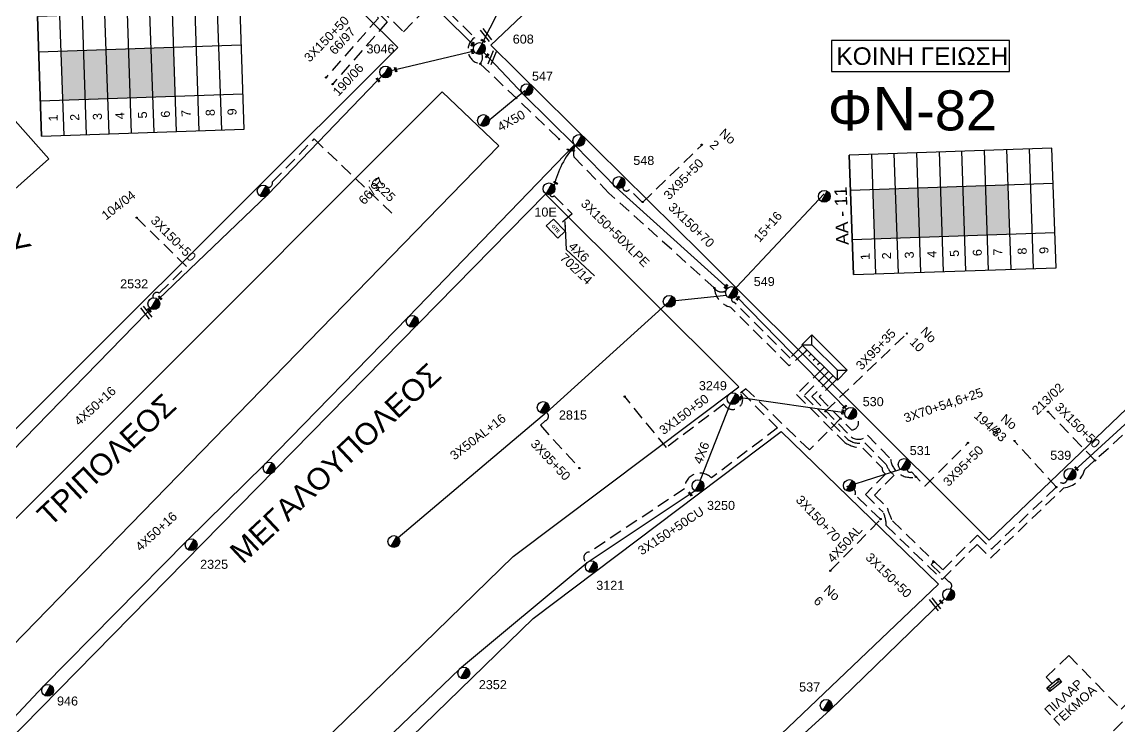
# Model space of a CAD drawing. Header units: millimetres. Extents: x 771 to 3391, y 686 to 1835.
# Drawn here: x 1980.2 to 2199.3, y 1286.6 to 1427.2 of the extents above; entities that cross this region are included whole.
import ezdxf
from ezdxf.enums import TextEntityAlignment as Align

# ---------------------------------------------------------------- set-up
doc = ezdxf.new("R2010")
doc.units = ezdxf.units.MM
doc.linetypes.add('DASHED', pattern=[19.05, 12.7, -6.35])
for name, color, linetype in [('Pillar', 7, 'Continuous'), ('Pillar OTE', 7, 'Continuous'), ('Άγνωστα', 7, 'Continuous'), ('Ασφαλειοκιβώτια Χ.Τ 9 αναχωρήσεων', 7, 'Continuous'), ('Γυμνά εναέρια ΧΤ και ΦΟΠ (3Φ)   4x50+16AL', 7, 'Continuous'), ('Επιγραφές - Σχήματα', 7, 'Continuous'), ('Καλωδια ΧΤ  3X95+50', 7, 'Continuous'), ('Καλώδια ΧΤ   3x150+50CU', 7, 'DASHED'), ('Καλώδια ΧΤ   3x150+70AL', 7, 'DASHED'), ('Καλώδια ΧΤ   3x150AL+50CU', 7, 'DASHED'), ('Μηχανική τομή', 7, 'Continuous'), ('Στύλος ΦΜ', 7, 'Continuous'), ('Στύλος ΦΜ @ 1', 7, 'Continuous'), ('Συνδέσεις', 7, 'Continuous'), ('Συνεστραμμένα ΧΤ   3x70+54.6+25 AL', 7, 'SYN_LINE'), ('Τομή', 7, 'Continuous'), ('Υποσταθμός πόλεως', 7, 'Continuous'), ('Υπόβαθρο ΔΕΗ', 7, 'Continuous'), ('Υπόγεια καλώδια Παροχών ΧΤ   .0225', 7, 'DASHED'), ('Υπόγεια καλώδια Παροχών ΧΤ   4x50AL', 7, 'DASHED'), ('Υπόγεια καλώδια Παροχών ΧΤ   4x6', 7, 'DASHED')]:
    doc.layers.add(name, color=color, linetype=linetype)
doc.styles.add('arial', font='ARIAL.TTF')
doc.styles.get("Standard").update_dxf_attribs({"font": 'ARIAL.TTF'})
doc.linetypes.add('SYN_LINE', pattern='A,0.5,-0.0001,["/\\/\\/\\/",Standard,S=0.1,R=0,X=0,Y=-0.05],-0.25', length=0.7501)
doc.dimstyles.new('ISO-25', dxfattribs={"dimtxt": 2.5, "dimasz": 2.5, "dimexe": 1.25, "dimexo": 0.625, "dimtad": 1, "dimtxsty": 'Standard', "dimcen": 2.5, "dimadec": 0, "dimazin": 0, "dimtfac": 1, "dimtmove": 0, "dimatfit": 3, "dimfxl": 1, "dimarcsym": 0})

# ---------------------------------------------------------------- blocks, each defined once
blk = doc.blocks.new('ΑΣΦΑΛΕΙΟΚΙΒΩΤΙΟ ΥΠΟΣΤΑΘΜΟΥ 9 ΑΝΑΧΩΡΗΣΕΩΝ')
at = {"layer": 'Ασφαλειοκιβώτια Χ.Τ 9 αναχωρήσεων', "ltscale": 40}
for p, q in [((-23.8, 40.36), (24.02, 40.36)), ((-9.72, 40.36), (-9.72, -40.64)), ((9.94, 40.36), (9.94, -40.64)), ((-23.8, 31.36), (24.02, 31.36)), ((-23.8, 22.36), (24.02, 22.36)), ((-23.8, 13.36), (24.02, 13.36)), ((-23.8, 4.36), (24.02, 4.36)), ((-23.8, -4.64), (24.02, -4.64)), ((-23.8, -13.64), (24.02, -13.64)), ((-23.8, -22.64), (24.02, -22.64)), ((-23.8, -31.64), (24.02, -31.64))]:
    blk.add_line(p, q, dxfattribs=at)
at = {"layer": 'Ασφαλειοκιβώτια Χ.Τ 9 αναχωρήσεων'}
blk.add_lwpolyline([(-23.8, -40.64), (24.02, -40.64), (24.02, 40.36), (-23.8, 40.36)], close=True, dxfattribs=at)
for s, p in [('1', (-18.12, 33.62)), ('2', (-18.12, 25.05)), ('3', (-18.12, 15.98)), ('4', (-18.12, 6.96)), ('5', (-18.12, -2.05)), ('6', (-18.12, -11.19)), ('7', (-18.12, -19.43)), ('8', (-18.12, -29.12)), ('9', (-18.12, -37.81))]:
    blk.add_text(s, height=3.6, dxfattribs=at).set_placement(p)
at = {"layer": 'Ασφαλειοκιβώτια Χ.Τ 9 αναχωρήσεων', "ltscale": 40}
for tag, height, p in [('ΟΝΟΜΑ', 5, (-0.16, 44.31)), ('ΚΕΙΜΕΝΟ 1', 2, (17.06, 35.59)), ('ΚΕΙΜΕΝΟ 2', 2, (17.06, 26.88)), ('ΚΕΙΜΕΝΟ 3', 2, (17.06, 17.69)), ('ΚΕΙΜΕΝΟ 4', 2, (17.06, 8.71)), ('ΚΕΙΜΕΝΟ 5', 2, (17.06, -0.13)), ('ΚΕΙΜΕΝΟ 6', 2, (17.06, -9.05)), ('ΚΕΙΜΕΝΟ 7', 2, (17.06, -18.13)), ('ΚΕΙΜΕΝΟ 8', 2, (17.06, -26.85)), ('ΚΕΙΜΕΝΟ 9', 2, (17.06, -35.99)), ('ΣΧ', 2, (-0.1, -42.64))]:
    blk.add_attdef(tag, text='', height=height, dxfattribs=at).set_placement(p, align=Align.MIDDLE_CENTER)
blk = doc.blocks.new('ΥΠΑΡΧΩΝ ΤΣΙΜΕΝΤΕΝΙΟΣ ΣΤΥΛΟΣ')
at = {"layer": 'Στύλος ΦΜ'}
blk.add_hatch(color=7, dxfattribs=at).paths.add_polyline_path([(-1.29, -2.28, 0.574793), (2.62, 0, 0.268822), (1.3, 2.27)])
at = {"layer": 'Στύλος ΦΜ', "color": 7}
blk.add_line((-1.29, -2.28), (1.3, 2.27), dxfattribs=at)
blk.add_circle((0, 0), 2.62, dxfattribs=at)
at = {"layer": 'Στύλος ΦΜ', "flags": 4}
for tag, p in [('ΑΡΙΘΜΟΣ', (-4.68, 8.05)), ('ΤΥΠΟΣ', (-4.91, 3.03))]:
    blk.add_attdef(tag, p, '', height=4, dxfattribs=at)
blk = doc.blocks.new('ΜΗΧΑΝΙΚΗ ΤΟΜΗ')
at = {"layer": 'Μηχανική τομή', "ltscale": 40}
for p, q in [((-1.89, 0.78), (1.89, 0.78)), ((1.89, 0), (-1.89, 0))]:
    blk.add_line(p, q, dxfattribs=at)
blk = doc.blocks.new('ΤΟΜΗ')
at = {"layer": 'Τομή', "ltscale": 40}
for p, q in [((-5.68, 0), (5.68, 0)), ((5.68, -2.33), (-5.68, -2.33))]:
    blk.add_line(p, q, dxfattribs=at)
blk = doc.blocks.new('_ΣΥΝΔΕΣΗ')
at = {"layer": 'Συνδέσεις', "linetype": 'SYN_LINE', "ltscale": 40}
blk.add_hatch(color=256, dxfattribs=at).paths.add_polyline_path([(0.5, -0.01, 1), (-0.5, -0.01, 1)])
at = {"layer": 'Συνδέσεις'}
blk.add_circle((0, -0.01), 0.5, dxfattribs=at)
blk = doc.blocks.new('ΥΠΟΣΤΑΘΜΟΣ ΠΟΛΕΩΣ 9 ΑΝΑΧΩΡΗΣΕΩΝ')
at = {"layer": 'Υποσταθμός πόλεως', "ltscale": 40}
for p, q in [((-9.63, -2.82), (-9.63, -4)), ((-7.12, -2.82), (-7.12, -4)), ((-4.84, -2.82), (-4.84, -4)), ((-2.36, -2.82), (-2.36, -4)), ((0.09, -2.82), (0.09, -4)), ((2.55, -2.82), (2.55, -4)), ((5.02, -2.82), (5.02, -4)), ((7.48, -2.82), (7.48, -4)), ((9.61, -2.82), (9.61, -4))]:
    blk.add_line(p, q, dxfattribs=at)
blk.add_lwpolyline([(-10.02, 2.82), (10.02, 2.82), (10.02, -2.82), (-10.02, -2.82)], close=True, dxfattribs=at)
for points in [[(-7.21, 0), (-10.02, 2.82)], [(-10.02, -2.82), (-7.21, 0)], [(-7.21, 0), (7.21, 0)], [(7.21, 0), (10.02, 2.82)], [(10.02, -2.82), (7.21, 0)]]:
    blk.add_lwpolyline(points, dxfattribs=at)
at = {"layer": 'Υποσταθμός πόλεως', "linetype": 'SYN_LINE', "ltscale": 40, "flags": 1}
for tag, p in [('ΜΕΤΑΣΧΗΜΑΤΙΣΜΟΣ', (10.79, 1.71)), ('ΙΣΧΥΣ', (10.77, -1.08)), ('ΑΡΙΘΜΟΣ', (10.89, -3.8))]:
    blk.add_attdef(tag, p, '', height=1.8, dxfattribs=at)
blk = doc.blocks.new('Pillar')
at = {"layer": 'Υποσταθμός πόλεως', "linetype": 'Continuous', "ltscale": 40}
blk.add_lwpolyline([(-8.6, 2.8), (8.6, 2.8), (8.6, -2.8), (-8.6, -2.8)], close=True, dxfattribs=at)
for points in [[(-5.8, 0), (-8.6, 2.8)], [(-8.6, -2.8), (-5.8, 0)], [(-5.8, 0), (5.8, 0)], [(5.8, 0), (8.6, 2.8)], [(8.6, -2.8), (5.8, 0)]]:
    blk.add_lwpolyline(points, dxfattribs=at)
at = {"layer": 'Pillar', "ltscale": 40}
blk.add_attdef('PILLAR', (-5.7, 3.7), '', height=2.52, dxfattribs=at)
blk = doc.blocks.new('PILLAR ΟΤΕ')
at = {"layer": 'Pillar OTE', "ltscale": 40}
blk.add_lwpolyline([(-3.31, 2.02), (3.39, 2.02), (3.39, -1.99), (-3.31, -1.99)], close=True, dxfattribs=at)
at = {"layer": 'Pillar OTE', "insert": (-1.81, 0.71), "char_height": 1.3575, "width": 109.961, "attachment_point": 1}
blk.add_mtext('{\\fArial|b1|i0|c161|p34;OTE}', dxfattribs=at)

msp = doc.modelspace()

# ---------------------------------------------------------------- hatches: boundary and pattern name
at = {"layer": 'Άγνωστα'}
for color, points in [(30, [(2001.53802, 1421.90418), (1997.04068, 1421.74928), (1997.37896, 1411.92784), (2001.87629, 1412.08274)]), (85, [(2006.07412, 1422.01489), (2001.57678, 1421.85999), (2001.91506, 1412.03855), (2006.41239, 1412.19345)]), (6, [(2010.46082, 1422.09181), (2005.96349, 1421.93691), (2006.30176, 1412.11547), (2010.79909, 1412.27037)]), (1, [(1992.5513, 1421.51082), (1988.05397, 1421.35592), (1988.39224, 1411.53448), (1992.88957, 1411.68938)]), (5, [(1996.89399, 1421.59153), (1992.39665, 1421.43663), (1992.73493, 1411.61519), (1997.23226, 1411.77009)]), (2, [(2154.70211, 1393.88215), (2150.20478, 1393.72725), (2150.54305, 1383.90581), (2155.04038, 1384.06071)]), (151, [(2159.19944, 1394.03705), (2154.70211, 1393.88215), (2155.04038, 1384.06071), (2159.53772, 1384.21561)]), (5, [(2163.69678, 1394.19195), (2159.19944, 1394.03705), (2159.53772, 1384.21561), (2164.03505, 1384.37051)]), (30, [(2168.19411, 1394.34684), (2163.69678, 1394.19195), (2164.03505, 1384.37051), (2168.53238, 1384.52541)]), (6, [(2172.69144, 1394.50174), (2168.19411, 1394.34684), (2168.53238, 1384.52541), (2173.02972, 1384.6803)]), (85, [(2177.18878, 1394.65664), (2172.69144, 1394.50174), (2173.02972, 1384.6803), (2177.52705, 1384.8352)])]:
    msp.add_hatch(color=color, dxfattribs=at).paths.add_polyline_path(points)
at = {"layer": 'Καλώδια ΧΤ   3x150+50CU', "linetype": 'DASHED', "ltscale": 0.2}
h = msp.add_hatch(color=256, dxfattribs=at)
h.dxf.hatch_style = 1
h.paths.add_polyline_path([(2162.18228, 1319.61354), (2162.00364, 1319.12033), (2162.5025, 1319.30123)])

# ---------------------------------------------------------------- linework, layer by layer
at = {"layer": 'Pillar OTE', "ltscale": 40}
msp.add_lwpolyline([(2162.5025, 1319.30123), (2162.00364, 1319.12033), (2162.18228, 1319.61354), (2162.5025, 1319.30123)], dxfattribs=at)
at = {"layer": 'Άγνωστα', "color": 2}
for points in [[(2072.93186, 1407.13691), (2080.66122, 1413.55378)], [(2121.89632, 1373.17124), (2140.40826, 1392.86505)]]:
    msp.add_lwpolyline(points, dxfattribs=at)
at = {"layer": 'Άγνωστα', "color": 6, "linetype": 'Continuous', "ltscale": 0.2}
msp.add_lwpolyline([(2120.86699, 1372.59887), (2109.46632, 1371.39658), (2084.94028, 1349.22312), (2054.48424, 1323.42591)], dxfattribs=at)
at = {"layer": 'Άγνωστα', "color": 6, "linetype": 'SYN_LINE', "ltscale": 20}
msp.add_lwpolyline([(2121.60095, 1350.95025), (2115.62155, 1335.67335)], dxfattribs=at)
at = {"layer": 'Άγνωστα', "color": 30, "linetype": 'DASHED', "ltscale": 0.2}
msp.add_lwpolyline([(2186.7583, 1334.30607), (2178.46916, 1343.41871)], dxfattribs=at)
at = {"layer": 'Γυμνά εναέρια ΧΤ και ΦΟΠ (3Φ)   4x50+16AL', "color": 173, "linetype": 'Continuous', "ltscale": 0.2}
msp.add_lwpolyline([(2173.96004, 1514.58253), (2147.9604, 1505.2115), (2114.84629, 1474.33963), (2082.78987, 1443.8668), (2072.10202, 1422.95656)], dxfattribs=at)
at = {"layer": 'Γυμνά εναέρια ΧΤ και ΦΟΠ (3Φ)   4x50+16AL', "color": 1, "linetype": 'Continuous', "ltscale": 0.2}
msp.add_lwpolyline([(2070.51625, 1421.37379), (2052.83204, 1417.2129), (2029.3194, 1392.73599), (2007.42014, 1371.75282)], dxfattribs=at)
at = {"layer": 'Γυμνά εναέρια ΧΤ και ΦΟΠ (3Φ)   4x50+16AL', "color": 151, "linetype": 'Continuous', "ltscale": 0.2}
msp.add_lwpolyline([(2090.57771, 1402.65007), (2057.32228, 1368.24783), (2028.65704, 1338.83027), (2013.12809, 1323.57522), (1984.49849, 1294.514), (1970.34347, 1279.48008)], dxfattribs=at)
at = {"layer": 'Γυμνά εναέρια ΧΤ και ΦΟΠ (3Φ)   4x50+16AL', "color": 30, "linetype": 'Continuous', "ltscale": 0.2}
msp.add_lwpolyline([(2190.38208, 1337.62639), (2213.50616, 1358.75362), (2239.4684, 1383.84828)], dxfattribs=at)
at = {"layer": 'Γυμνά εναέρια ΧΤ και ΦΟΠ (3Φ)   4x50+16AL', "color": 30, "linetype": 'Continuous'}
msp.add_lwpolyline([(1921.89697, 1284.97408), (1948.87525, 1311.32391), (2007.55651, 1371.57859)], dxfattribs=at)
at = {"layer": 'Γυμνά εναέρια ΧΤ και ΦΟΠ (3Φ)   4x50+16AL', "color": 6, "linetype": 'Continuous', "ltscale": 0.2}
msp.add_lwpolyline([(2114.61124, 1333.55213), (2093.05762, 1319.21063), (2067.57681, 1297.95632), (2041.1745, 1272.57162), (2007.51021, 1238.69733), (1987.47636, 1217.57221)], dxfattribs=at)
at = {"layer": 'Επιγραφές - Σχήματα', "color": 190}
msp.add_lwpolyline([(2141.874, 1417.31186), (2177.38626, 1417.31186), (2177.38626, 1423.4866), (2141.874, 1423.4866)], close=True, dxfattribs=at)
at = {"layer": 'Καλωδια ΧΤ  3X95+50', "color": 2, "linetype": 'DASHED', "ltscale": 0.2}
msp.add_lwpolyline([(2104.13377, 1391.17983), (2115.95417, 1402.60881)], dxfattribs=at)
at = {"layer": 'Καλωδια ΧΤ  3X95+50', "color": 85, "linetype": 'DASHED', "ltscale": 0.2}
msp.add_lwpolyline([(2140.72277, 1349.54653), (2156.98314, 1365.0527)], dxfattribs=at)
at = {"layer": 'Καλωδια ΧΤ  3X95+50', "color": 6, "linetype": 'DASHED', "ltscale": 0.2}
msp.add_lwpolyline([(2084.94028, 1349.22312, -0.618283844), (2084.7247, 1347.55141), (2083.73432, 1346.64697), (2083.73432, 1346.64697), (2083.73432, 1346.64697), (2091.5272, 1338.11361)], format="xyb", dxfattribs=at)
at = {"layer": 'Καλωδια ΧΤ  3X95+50', "color": 85, "linetype": 'DASHED', "ltscale": 0.2}
msp.add_lwpolyline([(2156.98117, 1337.81395, 0.576409907), (2157.83397, 1337.33348), (2157.83397, 1337.33348), (2160.52131, 1334.50634), (2169.18096, 1343.21017)], format="xyb", dxfattribs=at)
at = {"layer": 'Καλώδια ΧΤ   3x150+50CU', "color": 1, "linetype": 'DASHED', "ltscale": 0.2}
for points in [[(2022.03265, 1459.88524), (2023.66464, 1461.28475), (2023.66464, 1461.28475), (2026.25579, 1458.26317, -0.130148336), (2026.93972, 1454.4557), (2045.08428, 1436.47276, -0.400741461), (2048.98964, 1432.60218), (2056.38558, 1425.27212), (2062.83425, 1431.78504), (2070.62548, 1424.07067, 0.709595429), (2071.73502, 1418.86313), (2087.48738, 1403.8093)], [(2185.91602, 1295.07202), (2184.71615, 1296.31147), (2189.24191, 1300.6927), (2199.67149, 1289.91905), (2208.43122, 1298.39902, -0.373895549), (2214.14582, 1296.5079)], [(2149.17941, 1234.0404, 0.474770852), (2148.86268, 1237.9341), (2200.69463, 1288.11073, -0.366501801), (2205.00464, 1287.14306), (2212.68489, 1294.43927, -0.535883521), (2213.91808, 1295.49399)]]:
    msp.add_lwpolyline(points, format="xyb", dxfattribs=at)
at = {"layer": 'Καλώδια ΧΤ   3x150+50CU', "color": 5, "linetype": 'DASHED', "ltscale": 0.2}
for points in [[(2022.84771, 1459.07963), (2023.93425, 1460.01139), (2025.58458, 1458.08692, -0.168275609), (2026.14485, 1454.00337), (2044.77035, 1435.54377, 0.991535262), (2048.72077, 1431.62854), (2053.17596, 1427.21303), (2042.33174, 1414.90231)], [(2023.30694, 1459.47344), (2025.38244, 1457.23698, -0.173341445), (2025.21992, 1453.93268), (2043.99152, 1435.32828, 0.831836224), (2048.51947, 1430.84067), (2051.38753, 1427.99815), (2041.00488, 1416.21141)], [(2139.96766, 1357.86781), (2134.90301, 1352.80397), (2144.5128, 1343.19265, 0.119518922), (2148.11341, 1342.08792), (2151.97429, 1338.12924, 0.304162429), (2152.65822, 1336.9147), (2148.63272, 1332.81043), (2152.15352, 1329.32528, -0.114768823), (2152.79225, 1326.6298), (2163.92722, 1315.82712), (2170.94089, 1322.85032), (2173.6068, 1320.13499), (2188.23389, 1334.1261, 0.298661416), (2192.45289, 1337.82516), (2214.19533, 1357.69007), (2228.34258, 1371.36456, 0.295068728), (2231.39957, 1371.06849)]]:
    msp.add_lwpolyline(points, format="xyb", dxfattribs=at)
at = {"layer": 'Καλώδια ΧΤ   3x150+50CU', "color": 151, "linetype": 'DASHED', "ltscale": 0.2}
msp.add_lwpolyline([(2136.54917, 1361.28685), (2133.43476, 1358.54257), (2121.69019, 1370.26058, -0.326515292), (2118.45812, 1374.10393), (2097.42967, 1393.02712), (2090.41996, 1400.25348), (2090.41996, 1400.25348, -0.179136754), (2090.6783, 1402.55057)], format="xyb", dxfattribs=at)
at = {"layer": 'Καλώδια ΧΤ   3x150+50CU', "color": 2, "linetype": 'DASHED', "ltscale": 0.2}
msp.add_lwpolyline([(2135.66321, 1362.17295), (2133.57781, 1360.08789), (2122.39092, 1371.27658, -0.656007354), (2122.00395, 1371.9984)], format="xyb", dxfattribs=at)
at = {"layer": 'Καλώδια ΧΤ   3x150+50CU', "color": 30, "linetype": 'DASHED', "ltscale": 0.2}
for points in [[(2141.04966, 1357.20521), (2136.40816, 1352.56446), (2145.13588, 1343.83534, 0.216162732), (2148.54874, 1343.16556), (2152.77308, 1338.8342, 0.156406785), (2154.37319, 1336.72087), (2150.41838, 1332.7256), (2152.98656, 1330.18344, 0.060795711), (2154.03195, 1327.59587), (2164.06599, 1317.79321), (2170.98918, 1324.72998), (2170.98918, 1324.72998), (2173.80603, 1321.91694), (2187.70654, 1335.21307, 0.531642369), (2188.91781, 1335.8228)], [(2162.00364, 1319.12033), (2161.73534, 1318.85786), (2165.26494, 1315.40965, -0.59142074), (2165.58355, 1313.96719)]]:
    msp.add_lwpolyline(points, format="xyb", dxfattribs=at)
at = {"layer": 'Καλώδια ΧΤ   3x150+50CU', "color": 85, "linetype": 'DASHED', "ltscale": 0.2}
msp.add_lwpolyline([(2141.71049, 1356.1247), (2137.96083, 1352.37563), (2145.81012, 1344.33546, 0.386998593), (2149.02027, 1344.66846), (2153.66654, 1339.90449, 0.460997093), (2158.76056, 1336.35869)], format="xyb", dxfattribs=at)
at = {"layer": 'Καλώδια ΧΤ   3x150+50CU', "color": 6, "linetype": 'DASHED', "ltscale": 0.2}
for points in [[(2143.65176, 1347.98159), (2137.45872, 1341.71798), (2124.78631, 1353.95819), (2123.69877, 1353.0405, -1.092369741), (2120.39395, 1350.86866), (2108.9056, 1342.2152), (2100.56644, 1352.38269)], [(2142.46395, 1355.37112), (2139.41437, 1352.32203), (2145.85694, 1345.72278, 0.718959618), (2146.67609, 1348.35124)], [(2123.9421, 1353.24583), (2131.11139, 1346.11723), (2117.87317, 1336.14713, 0.675314951), (2112.50597, 1333.94459), (2093.56312, 1321.34026, 0.816343622), (2093.05762, 1319.21063)]]:
    msp.add_lwpolyline(points, format="xyb", dxfattribs=at)
at = {"layer": 'Καλώδια ΧΤ   3x150+50CU', "color": 5, "linetype": 'DASHED', "ltscale": 0.2}
msp.add_lwpolyline([(2194.47928, 1339.63184), (2185.11064, 1349.33015)], dxfattribs=at)
at = {"layer": 'Καλώδια ΧΤ   3x150+50CU', "color": 1, "linetype": 'DASHED', "ltscale": 0.2}
msp.add_arc((2070.08138, 1420.14901), 2.09476, 322.1311188, 19.2149658, dxfattribs=at)
at = {"layer": 'Καλώδια ΧΤ   3x150+50CU', "color": 151, "linetype": 'DASHED', "ltscale": 0.2}
msp.add_arc((2119.89804, 1374.96343), 1.67694, 210.8336214, 301.5723292, dxfattribs=at)
at = {"layer": 'Καλώδια ΧΤ   3x150+70AL', "color": 2, "linetype": 'DASHED', "ltscale": 0.2}
msp.add_lwpolyline([(2104.13377, 1391.17983), (2101.51606, 1393.76892, -0.779179688), (2100.1775, 1394.23524)], format="xyb", dxfattribs=at)
at = {"layer": 'Καλώδια ΧΤ   3x150+70AL', "color": 85, "ltscale": 0.2}
msp.add_lwpolyline([(2151.63341, 1327.8842), (2146.58178, 1332.72784), (2146.58178, 1332.72784, 0.306335919), (2146.3309, 1333.85011)], format="xyb", dxfattribs=at)
at = {"layer": 'Καλώδια ΧΤ   3x150AL+50CU', "color": 1, "linetype": 'DASHED', "ltscale": 0.2}
msp.add_lwpolyline([(2006.39516, 1372.10275, -0.727228659), (2007.6469, 1373.03736), (2007.6469, 1373.03736), (2013.04933, 1378.35243), (2003.14476, 1388.11734)], format="xyb", dxfattribs=at)
at = {"layer": 'Συνεστραμμένα ΧΤ   3x70+54.6+25 AL', "color": 1, "linetype": 'SYN_LINE', "ltscale": 20}
msp.add_lwpolyline([(2026.28901, 1468.32103), (2037.2626, 1456.15077), (2050.67194, 1442.14148), (2070.53397, 1422.47536)], dxfattribs=at)
at = {"layer": 'Συνεστραμμένα ΧΤ   3x70+54.6+25 AL', "color": 2, "linetype": 'SYN_LINE', "ltscale": 20}
for points in [[(2072.43615, 1421.11414), (2080.4433, 1412.67365), (2090.6783, 1402.55057), (2098.85246, 1394.12378), (2121.24444, 1373.97357)], [(2164.41613, 1312.01929), (2141.51484, 1289.76936), (2098.4944, 1250.62055)]]:
    msp.add_lwpolyline(points, dxfattribs=at)
at = {"layer": 'Συνεστραμμένα ΧΤ   3x70+54.6+25 AL', "color": 6, "linetype": 'SYN_LINE', "ltscale": 20}
for points in [[(2122.7995, 1372.41533), (2144.88203, 1349.86066)], [(2123.31686, 1352.28965), (2144.54059, 1349.18933)]]:
    msp.add_lwpolyline(points, dxfattribs=at)
at = {"layer": 'Συνεστραμμένα ΧΤ   3x70+54.6+25 AL', "color": 85, "linetype": 'SYN_LINE', "ltscale": 15}
msp.add_lwpolyline([(2144.93515, 1334.44766), (2155.68617, 1337.86091)], dxfattribs=at)
at = {"layer": 'Συνεστραμμένα ΧΤ   3x70+54.6+25 AL', "color": 151, "linetype": 'SYN_LINE', "ltscale": 8}
msp.add_arc((2103.70034, 1390.64716), 17.64269, 137.5696202, 167.4658775, dxfattribs=at)
at = {"layer": 'Υπόβαθρο ΔΕΗ'}
msp.add_lwpolyline([(2073.86029, 1422.60908), (2135.79225, 1481.32938), (2170.3152, 1513.81527), (2189.39804, 1508.55736, 0.152654007), (2195.97664, 1461.25577, 0.16543394), (2230.2899, 1432.30107), (2278.03044, 1415.19075), (2278.79774, 1404.98993), (2240.3731, 1387.80974), (2173.32775, 1323.67945), (2115.92702, 1381.0024)], format="xyb", close=True, dxfattribs=at)
msp.add_lwpolyline([(1977.0365, 1392.21385), (1958.9722, 1412.44279), (1879.0169, 1347.43466), (1928.64717, 1295.7143), (2055.29282, 1422.10812), (2015.32218, 1461.72274), (1967.94258, 1419.73621), (1985.57852, 1399.84181)], close=True, dxfattribs=at)
for points in [[(1937.4226, 1286.39644), (1949.76243, 1273.29386), (2075.43964, 1402.46905), (2064.1383, 1413.24501), (1937.4226, 1286.39644)], [(1958.71723, 1264.43825), (1988.73585, 1233.13273), (2078.31053, 1320.41694), (2123.34963, 1354.34211), (2084.76515, 1392.78971), (1958.71723, 1264.43825)], [(2088.89115, 1381.78968), (2094.5539, 1376.47884)], [(1997.13569, 1225.15057), (2082.26354, 1308.07847), (2131.83675, 1345.41351), (2163.25604, 1314.93186), (2123.25313, 1276.74015), (2031.47718, 1189.19104), (1997.13569, 1225.15057)]]:
    msp.add_lwpolyline(points, dxfattribs=at)
at = {"layer": 'Υπόγεια καλώδια Παροχών ΧΤ   .0225', "color": 1, "ltscale": 0.2}
msp.add_lwpolyline([(2029.3779, 1394.10787, 0.390640113), (2030.28231, 1395.25531), (2030.28231, 1395.25531), (2030.28231, 1395.25531), (2038.55138, 1403.84825), (2054.07115, 1389.01767)], format="xyb", dxfattribs=at)
at = {"layer": 'Υπόγεια καλώδια Παροχών ΧΤ   4x50AL', "color": 85, "ltscale": 0.2}
msp.add_lwpolyline([(2141.62089, 1317.58287), (2151.64943, 1327.81901)], dxfattribs=at)
at = {"layer": 'Υπόγεια καλώδια Παροχών ΧΤ   4x6', "color": 151, "linetype": 'DASHED', "ltscale": 0.2}
msp.add_lwpolyline([(2085.61974, 1392.71745, 0.560820811), (2086.47636, 1392.49628), (2090.07535, 1388.91006), (2087.49243, 1386.64842)], format="xyb", dxfattribs=at)

# ---------------------------------------------------------------- block references
at = {"layer": 'Pillar', "xscale": 0.1750000000000114, "yscale": 0.1750000000000114, "zscale": 0.1750000000000114, "rotation": 39.33280863521122}
msp.add_blockref('Pillar', (2186.31964, 1294.77842), dxfattribs=at)
at = {"layer": 'Pillar OTE', "xscale": 0.5, "yscale": 0.5, "zscale": 0.5, "rotation": 313.5425252980653}
msp.add_blockref('PILLAR ΟΤΕ', (2086.75382, 1385.94945), dxfattribs=at)
at = {"layer": 'Ασφαλειοκιβώτια Χ.Τ 9 αναχωρήσεων', "xscale": 0.4999999999999996, "yscale": 0.4999999999999996, "zscale": 0.4999999999999996, "rotation": 91.97262806557677}
msp.add_blockref('ΑΣΦΑΛΕΙΟΚΙΒΩΤΙΟ ΥΠΟΣΤΑΘΜΟΥ 9 ΑΝΑΧΩΡΗΣΕΩΝ', (2003.8845, 1416.98797), dxfattribs=at)
at = {"layer": 'Ασφαλειοκιβώτια Χ.Τ 9 αναχωρήσεων', "xscale": 0.4999999999999995, "yscale": 0.4999999999999995, "zscale": 0.4999999999999995, "rotation": 91.97262806557677}
msp.add_blockref('ΑΣΦΑΛΕΙΟΚΙΒΩΤΙΟ ΥΠΟΣΤΑΘΜΟΥ 9 ΑΝΑΧΩΡΗΣΕΩΝ', (2165.98432, 1389.32723), dxfattribs=at).add_auto_attribs({'ΟΝΟΜΑ': 'ΑΑ - 11'})
at = {"layer": 'Μηχανική τομή'}
for p, xscale, yscale, zscale, rotation in [((2070.27688, 1422.72991), 0.249999999999919, 0.249999999999919, 0.249999999999919, 55.14786145671473), ((2070.03224, 1421.25991), 0.2500000000001928, 0.2500000000001928, 0.2500000000001928, 285.3387186407268), ((2072.27634, 1423.34846), 0.2500000000001928, 0.2500000000001928, 0.2500000000001928, 330.6072683727726), ((2073.20835, 1420.42469), 0.249999999999919, 0.249999999999919, 0.249999999999919, 55.14786145671473), ((2054.74825, 1417.66376), 0.2500000000001928, 0.2500000000001928, 0.2500000000001928, 285.3387186407268), ((2051.2299, 1415.54953), 0.2500000000001928, 0.2500000000001928, 0.2500000000001928, 312.6268794242704), ((2090.08654, 1401.52015), 0.2500000000002005, 0.2500000000002005, 0.2500000000002005, 331.5446991727721), ((2089.45836, 1401.49212), 0.2500000000002005, 0.2500000000002005, 0.2500000000002005, 331.5446991727721), ((2086.74059, 1394.98751), 0.2500000000002005, 0.2500000000002005, 0.2500000000002005, 331.5446991727721), ((2120.86517, 1374.31001), 0.249999999999919, 0.249999999999919, 0.249999999999919, 55.14786145671473), ((2007.72888, 1372.05687), 0.2500000000001928, 0.2500000000001928, 0.2500000000001928, 312.6268794242704), ((2123.24738, 1371.95787), 0.249999999999919, 0.249999999999919, 0.249999999999919, 55.14786145671473), ((2005.57541, 1369.55957), 0.2500000000001928, 0.2500000000001928, 0.2500000000001928, 312.6268794242704), ((2123.7829, 1352.03996), 0.249999999999919, 0.249999999999919, 0.249999999999919, 68.45138536945211), ((2144.17389, 1349.29603), 0.249999999999919, 0.249999999999919, 0.249999999999919, 81.69018640080034), ((2144.52298, 1350.22739), 0.2499999999999681, 0.2499999999999681, 0.2499999999999681, 36.11407878704492), ((2190.69692, 1337.9262), 0.2500000000001928, 0.2500000000001928, 0.2500000000001928, 312.6268794242704), ((2113.61801, 1332.85481), 0.2500000000001928, 0.2500000000001928, 0.2500000000001928, 312.6268794242704), ((2163.68007, 1311.31148), 0.2500000000001928, 0.2500000000001928, 0.2500000000001928, 312.6268794242704)]:
    msp.add_blockref('ΜΗΧΑΝΙΚΗ ΤΟΜΗ', p, dxfattribs=dict(at, xscale=xscale, yscale=yscale, zscale=zscale, rotation=rotation))
at = {"layer": 'Στύλος ΦΜ @ 1', "ltscale": 40}
ref = msp.add_blockref('ΥΠΑΡΧΩΝ ΤΣΙΜΕΝΤΕΝΙΟΣ ΣΤΥΛΟΣ', (2071.56598, 1421.90784), dxfattribs=dict(at, xscale=0.4499999999998181, yscale=0.4499999999998181, zscale=0.4499999999998181))
ref.add_attrib('ΤΥΠΟΣ', '608', (2078.2226, 1422.89047), dxfattribs={"layer": 'Στύλος ΦΜ', "height": 1.8, "flags": 4})
ref = msp.add_blockref('ΥΠΑΡΧΩΝ ΤΣΙΜΕΝΤΕΝΙΟΣ ΣΤΥΛΟΣ', (2052.82978, 1417.21419), dxfattribs=dict(at, xscale=0.4499999999998181, yscale=0.4499999999998181, zscale=0.4499999999998181))
ref.add_attrib('ΤΥΠΟΣ', '3046', (2049.01652, 1420.92783), dxfattribs={"layer": 'Στύλος ΦΜ', "height": 1.8, "flags": 4})
ref = msp.add_blockref('ΥΠΑΡΧΩΝ ΤΣΙΜΕΝΤΕΝΙΟΣ ΣΤΥΛΟΣ', (2081.02433, 1413.69812), dxfattribs=dict(at, xscale=0.4499999999998181, yscale=0.4499999999998181, zscale=0.4499999999998181))
ref.add_attrib('ΤΥΠΟΣ', '547', (2082.05385, 1415.49877), dxfattribs={"layer": 'Στύλος ΦΜ', "height": 1.8, "flags": 4})
at = {"layer": 'Στύλος ΦΜ @ 1', "ltscale": 40, "xscale": 0.4499999999998181, "yscale": 0.4499999999998181, "zscale": 0.4499999999998181}
for p in [(2072.36876, 1407.52227), (2091.41061, 1403.52578), (2028.39256, 1393.4627), (2140.41708, 1392.3826), (2109.46405, 1371.39788), (2058.15088, 1367.41084), (2029.58552, 1338.10566), (2145.44107, 1334.62169), (2054.48197, 1323.4272), (2165.26814, 1312.83244)]:
    msp.add_blockref('ΥΠΑΡΧΩΝ ΤΣΙΜΕΝΤΕΝΙΟΣ ΣΤΥΛΟΣ', p, dxfattribs=at)
at = {"layer": 'Στύλος ΦΜ @ 1', "ltscale": 40}
ref = msp.add_blockref('ΥΠΑΡΧΩΝ ΤΣΙΜΕΝΤΕΝΙΟΣ ΣΤΥΛΟΣ', (2099.4335, 1395.14825), dxfattribs=dict(at, xscale=0.4499999999998181, yscale=0.4499999999998181, zscale=0.4499999999998181))
ref.add_attrib('ΤΥΠΟΣ', '548', (2102.28451, 1398.64941), dxfattribs={"layer": 'Στύλος ΦΜ', "height": 1.8, "flags": 4})
ref = msp.add_blockref('ΥΠΑΡΧΩΝ ΤΣΙΜΕΝΤΕΝΙΟΣ ΣΤΥΛΟΣ', (2085.45977, 1393.88431), dxfattribs=dict(at, xscale=0.4499999999998181, yscale=0.4499999999998181, zscale=0.4499999999998181))
ref.add_attrib('ΑΡΙΘΜΟΣ', '10Ε', (2082.53778, 1388.34821), dxfattribs={"layer": 'Στύλος ΦΜ', "height": 1.8, "flags": 4})
ref = msp.add_blockref('ΥΠΑΡΧΩΝ ΤΣΙΜΕΝΤΕΝΙΟΣ ΣΤΥΛΟΣ', (2006.56974, 1370.93799), dxfattribs=dict(at, xscale=0.4499999999998181, yscale=0.4499999999998181, zscale=0.4499999999998181))
ref.add_attrib('ΤΥΠΟΣ', '2532', (1999.83763, 1374.00867), dxfattribs={"layer": 'Στύλος ΦΜ', "height": 1.8, "flags": 4})
ref = msp.add_blockref('ΥΠΑΡΧΩΝ ΤΣΙΜΕΝΤΕΝΙΟΣ ΣΤΥΛΟΣ', (2121.89632, 1373.17124), dxfattribs=dict(at, xscale=0.4499999999998181, yscale=0.4499999999998181, zscale=0.4499999999998181))
ref.add_attrib('ΤΥΠΟΣ', '549', (2126.33248, 1374.46027), dxfattribs={"layer": 'Στύλος ΦΜ', "height": 1.8, "flags": 4})
ref = msp.add_blockref('ΥΠΑΡΧΩΝ ΤΣΙΜΕΝΤΕΝΙΟΣ ΣΤΥΛΟΣ', (2122.18198, 1351.97472), dxfattribs=dict(at, xscale=0.4499999999998181, yscale=0.4499999999998181, zscale=0.4499999999998181))
ref.add_attrib('ΤΥΠΟΣ', '3249', (2115.38148, 1353.66345), dxfattribs={"layer": 'Στύλος ΦΜ', "height": 1.8, "flags": 4})
ref = msp.add_blockref('ΥΠΑΡΧΩΝ ΤΣΙΜΕΝΤΕΝΙΟΣ ΣΤΥΛΟΣ', (2145.70599, 1349.01909), dxfattribs=dict(at, xscale=0.4499999999998181, yscale=0.4499999999998181, zscale=0.4499999999998181))
ref.add_attrib('ΤΥΠΟΣ', '530', (2148.09292, 1350.47259), dxfattribs={"layer": 'Στύλος ΦΜ', "height": 1.8, "flags": 4})
ref = msp.add_blockref('ΥΠΑΡΧΩΝ ΤΣΙΜΕΝΤΕΝΙΟΣ ΣΤΥΛΟΣ', (2084.29799, 1350.21034), dxfattribs=dict(at, xscale=0.4499999999998181, yscale=0.4499999999998181, zscale=0.4499999999998181))
ref.add_attrib('ΤΥΠΟΣ', '2815', (2087.4359, 1347.80729), dxfattribs={"layer": 'Στύλος ΦΜ', "height": 1.8, "flags": 4})
ref = msp.add_blockref('ΥΠΑΡΧΩΝ ΤΣΙΜΕΝΤΕΝΙΟΣ ΣΤΥΛΟΣ', (2156.36931, 1338.82031), dxfattribs=dict(at, xscale=0.4499999999998181, yscale=0.4499999999998181, zscale=0.4499999999998181))
ref.add_attrib('ΤΥΠΟΣ', '531', (2157.47846, 1340.70544), dxfattribs={"layer": 'Στύλος ΦΜ', "height": 1.8, "flags": 4})
ref = msp.add_blockref('ΥΠΑΡΧΩΝ ΤΣΙΜΕΝΤΕΝΙΟΣ ΣΤΥΛΟΣ', (2189.49884, 1336.84727), dxfattribs=dict(at, xscale=0.4499999999998181, yscale=0.4499999999998181, zscale=0.4499999999998181))
ref.add_attrib('ΤΥΠΟΣ', '539', (2185.52797, 1339.75347), dxfattribs={"layer": 'Στύλος ΦΜ', "height": 1.8, "flags": 4})
ref = msp.add_blockref('ΥΠΑΡΧΩΝ ΤΣΙΜΕΝΤΕΝΙΟΣ ΣΤΥΛΟΣ', (2115.19228, 1334.5766), dxfattribs=dict(at, xscale=0.4499999999998181, yscale=0.4499999999998181, zscale=0.4499999999998181))
ref.add_attrib('ΤΥΠΟΣ', '3250', (2117.00459, 1329.74939), dxfattribs={"layer": 'Στύλος ΦΜ', "height": 1.8, "flags": 4})
ref = msp.add_blockref('ΥΠΑΡΧΩΝ ΤΣΙΜΕΝΤΕΝΙΟΣ ΣΤΥΛΟΣ', (2014.0055, 1322.78954), dxfattribs=dict(at, xscale=0.4499999999998181, yscale=0.4499999999998181, zscale=0.4499999999998181))
ref.add_attrib('ΤΥΠΟΣ', '2325', (2015.80048, 1317.98124), dxfattribs={"layer": 'Στύλος ΦΜ', "height": 1.8, "flags": 4})
ref = msp.add_blockref('ΥΠΑΡΧΩΝ ΤΣΙΜΕΝΤΕΝΙΟΣ ΣΤΥΛΟΣ', (2093.91645, 1318.40469), dxfattribs=dict(at, xscale=0.4499999999998181, yscale=0.4499999999998181, zscale=0.4499999999998181))
ref.add_attrib('ΤΥΠΟΣ', '3121', (2094.88847, 1313.7853), dxfattribs={"layer": 'Στύλος ΦΜ', "height": 1.8, "flags": 4})
ref = msp.add_blockref('ΥΠΑΡΧΩΝ ΤΣΙΜΕΝΤΕΝΙΟΣ ΣΤΥΛΟΣ', (2068.44435, 1297.15975), dxfattribs=dict(at, xscale=0.4499999999998181, yscale=0.4499999999998181, zscale=0.4499999999998181))
ref.add_attrib('ΤΥΠΟΣ', '2352', (2071.44638, 1293.946), dxfattribs={"layer": 'Στύλος ΦΜ', "height": 1.8, "flags": 4})
ref = msp.add_blockref('ΥΠΑΡΧΩΝ ΤΣΙΜΕΝΤΕΝΙΟΣ ΣΤΥΛΟΣ', (1985.3509, 1293.70127), dxfattribs=dict(at, xscale=0.4499999999998181, yscale=0.4499999999998181, zscale=0.4499999999998181))
ref.add_attrib('ΤΥΠΟΣ', '946', (1987.23296, 1290.67572), dxfattribs={"layer": 'Στύλος ΦΜ', "height": 1.8, "flags": 4})
ref = msp.add_blockref('ΥΠΑΡΧΩΝ ΤΣΙΜΕΝΤΕΝΙΟΣ ΣΤΥΛΟΣ', (2140.80762, 1290.71116), dxfattribs=dict(at, xscale=0.4499999999998181, yscale=0.4499999999998181, zscale=0.4499999999998181))
ref.add_attrib('ΤΥΠΟΣ', '537', (2135.4015, 1293.47673), dxfattribs={"layer": 'Στύλος ΦΜ', "height": 1.8, "flags": 4})
at = {"layer": 'Συνδέσεις', "xscale": 0.25, "yscale": 0.25, "zscale": 0.25}
for p in [(2071.7305, 1418.87004), (2040.92665, 1416.11745), (2042.25351, 1414.80836), (2087.49342, 1403.80353), (2115.95894, 1402.68598), (2104.13854, 1391.25701), (2003.13968, 1388.12231), (2118.47164, 1374.08166), (2156.91122, 1364.98412), (2100.56644, 1352.38269), (2123.96442, 1353.26466), (2140.6734, 1349.43493), (2185.08051, 1349.36785), (2143.65176, 1347.98159), (2169.12299, 1343.1519), (2178.39625, 1343.52256), (2194.48699, 1339.64013), (2091.5272, 1338.11361), (2158.70392, 1336.3369), (2186.7583, 1334.30607), (2151.66174, 1327.91585), (2141.62089, 1317.58287)]:
    msp.add_blockref('_ΣΥΝΔΕΣΗ', p, dxfattribs=at)
at = {"layer": 'Τομή'}
for p, xscale, yscale, zscale, rotation in [((2073.13212, 1424.78823), 0.2499999999999669, 0.2499999999999669, 0.2499999999999669, 308.1680509152084), ((2074.4034, 1419.95614), 0.2499999999998873, 0.2499999999998873, 0.2499999999998873, 248.1909067709115), ((2005.28264, 1369.34897), 0.2499999999999669, 0.2499999999999669, 0.2499999999999669, 308.1680509152084), ((2162.7739, 1311.08082), 0.2499999999999669, 0.2499999999999669, 0.2499999999999669, 308.1680509152084)]:
    msp.add_blockref('ΤΟΜΗ', p, dxfattribs=dict(at, xscale=xscale, yscale=yscale, zscale=zscale, rotation=rotation))
at = {"layer": 'Υποσταθμός πόλεως', "xscale": 0.5, "yscale": 0.5, "zscale": 0.5, "rotation": 314.9954119790864}
msp.add_blockref('ΥΠΟΣΤΑΘΜΟΣ ΠΟΛΕΩΣ 9 ΑΝΑΧΩΡΗΣΕΩΝ', (2140.48143, 1360.18403), dxfattribs=at)

# ---------------------------------------------------------------- texts
at = {"ltscale": 40, "char_height": 4, "width": 67.4273804, "attachment_point": 1, "style": 'arial'}
for s, insert, rotation in [('{\\H1.083x;ΠAΛAMINOY}', (1957.4897, 1408.88509), 313.1680862), ('{\\H1.083x;MEΓAΛOYΠOΛEOΣ}', (2021.32424, 1321.93473), 43.1680862), ('{\\H1.083x;TPIΠOΛEOΣ}', (1982.84965, 1329.36373), 43.1680862)]:
    msp.add_mtext(s, dxfattribs=dict(at, insert=insert, rotation=rotation))
at = {"layer": 'Άγνωστα', "color": 7, "char_height": 1.8, "attachment_point": 1}
for s, gutter_width, insert, rotation in [('3X150+50', 12.5, (2036.37089, 1420.31516), 45.8461454), ('66/97', 12.5, (2041.39193, 1421.72487), 47.5067112), ('190/06', 12.5, (2042.09465, 1413.45592), 47.5067112), ('4X50', 12.5, (2074.90752, 1406.85101), 29.3096708), ('3X95+50', 12.5, (2108.14931, 1392.79539), 46.0804911), ('66/97', 12.5, (2047.25845, 1391.77809), 47.5067112), ('104/04', 12.5, (1995.90478, 1388.97851), 37.7290163), ('3X150+50XLPE', 12.5, (2092.94038, 1392.02955), 315.2575646), ('3X150+70', 12.5, (2110.37452, 1391.32316), 315.893562), ('15+16', 12.5, (2126.14648, 1384.24945), 48.9620866), ('3X150+50', 12.5, (2007.07128, 1388.66808), 314.6575577), ('4Χ6', 1.60505, (2090.46063, 1383.47447), 316.059212), ('702/14', 1.60505, (2088.74157, 1381.20988), 316.059212), ('3X95+35', 12.5, (2146.5426, 1358.80404), 46.1826679), ('4X50+16', 12.5, (1990.44813, 1347.79001), 42.2541313), ('3X70+54,6+25', 12.5, (2156.09823, 1348.87233), 18.8177806), ('213/02', 1.60505, (2181.6801, 1349.88247), 44.5300317), ('3X150+50', 12.5, (2107.2497, 1346.10994), 36.6597334), ('3X150+50', 12.5, (2187.57747, 1351.40481), 314.6575577), ('3X50AL+16', 12.5, (2065.47744, 1341.032), 37.6711153), ('194/83', 1.60505, (2171.34608, 1349.70422), 317.6895601), ('3X95+50', 12.5, (2082.95399, 1344.0347), 313.4183509), ('3X95+50', 12.5, (2163.94959, 1335.56401), 45.3579902), ('3X150+70', 12.5, (2135.9047, 1332.86631), 313.2850696), ('3X150+50CU', 12.5, (2102.96929, 1322.13076), 33.4714692), ('4X50+16', 12.5, (2002.66771, 1322.71988), 42.2541313), ('3X150+50', 12.5, (2149.77572, 1321.36254), 315.7390238), ('ΠΙΛΛΑΡ', 1.64197, (2184.16787, 1289.88518), 42.1760102), ('ΓΕΚΜΟΑ', 1.64197, (2185.98693, 1287.83614), 42.1760102)]:
    msp.add_mtext_dynamic_manual_height_columns(s, width=1.8, gutter_width=gutter_width, heights=[0.04535], dxfattribs=dict(at, insert=insert, rotation=rotation))
at = {"layer": 'Άγνωστα', "color": 7}
note = msp.add_mtext_dynamic_manual_height_columns('No ', width=1.8, gutter_width=1.60231, heights=[0.04535, 0], dxfattribs=dict(at, insert=(2117.9118, 1408.3106), char_height=1.8, attachment_point=1, rotation=319.4668748))
for column, words in zip(note.columns.linked_columns, ['2']):
    column.text = words
note = msp.add_mtext_dynamic_manual_height_columns('\\pt1.8;No ', width=1.8, gutter_width=1.80964, heights=[0.04535, 0], dxfattribs=dict(at, insert=(2158.20808, 1369.06317), char_height=1.8, attachment_point=1, rotation=314.6575577))
for column, words in zip(note.columns.linked_columns, ['\\pt1.8;10']):
    column.text = words
note = msp.add_mtext_dynamic_manual_height_columns('No ', width=1.8, gutter_width=1.60505, heights=[0.04535, 0], dxfattribs=dict(at, insert=(2173.94803, 1351.20508), char_height=1.8, attachment_point=1, rotation=321.0344866))
for column, words in zip(note.columns.linked_columns, ['4']):
    column.text = words
note = msp.add_mtext_dynamic_manual_height_columns('Nο ', width=1.8, gutter_width=1.53563, heights=[0.04535, 0], dxfattribs=dict(at, insert=(2138.84016, 1317.14643), char_height=1.8, attachment_point=1, rotation=318.3202701))
for column, words in zip(note.columns.linked_columns, ['6']):
    column.text = words
at = {"layer": 'Επιγραφές - Σχήματα', "color": 190, "insert": (2142.82804, 1422.1395), "char_height": 3.5, "width": 35.1310908, "attachment_point": 1}
msp.add_mtext('KOINH ΓΕΙΩΣΗ', dxfattribs=at)
at = {"layer": 'Υπόβαθρο ΔΕΗ', "insert": (2141.1056, 1414.2189), "char_height": 8, "attachment_point": 1}
msp.add_mtext_dynamic_manual_height_columns('Φ{\\H1.0833x;N}-82', width=84.657329, gutter_width=12.5, heights=[0], dxfattribs=at)
at = {"layer": 'Υπόγεια καλώδια Παροχών ΧΤ   .0225', "color": 7, "insert": (2050.56389, 1396.88009), "char_height": 1.8, "attachment_point": 1, "rotation": 314.6575577}
msp.add_mtext_dynamic_manual_height_columns('.0225', width=1.8, gutter_width=12.5, heights=[0.04535], dxfattribs=at)
at = {"layer": 'Υπόγεια καλώδια Παροχών ΧΤ   4x50AL', "color": 7, "insert": (2140.8432, 1320.26883), "char_height": 1.8, "attachment_point": 1, "rotation": 47.988859}
msp.add_mtext_dynamic_manual_height_columns('4X50AL', width=1.8, gutter_width=12.5, heights=[0.04535], dxfattribs=at)
at = {"layer": 'Υπόγεια καλώδια Παροχών ΧΤ   4x6', "color": 7, "insert": (2114.24547, 1339.38681), "char_height": 1.8, "attachment_point": 1, "rotation": 68.577301}
msp.add_mtext_dynamic_manual_height_columns('4X6', width=1.8, gutter_width=12.5, heights=[0.04535], dxfattribs=at)

# ---------------------------------------------------------------- leaders
at = {"layer": 'Επιγραφές - Σχήματα', "ltscale": 40}
msp.add_leader([(2088.64291, 1387.35338), (2088.89115, 1381.78968)], dimstyle='ISO-25', override={"dimasz": 1, "dimtad": 0}, dxfattribs=at)

doc.saveas('drawing.dxf')
